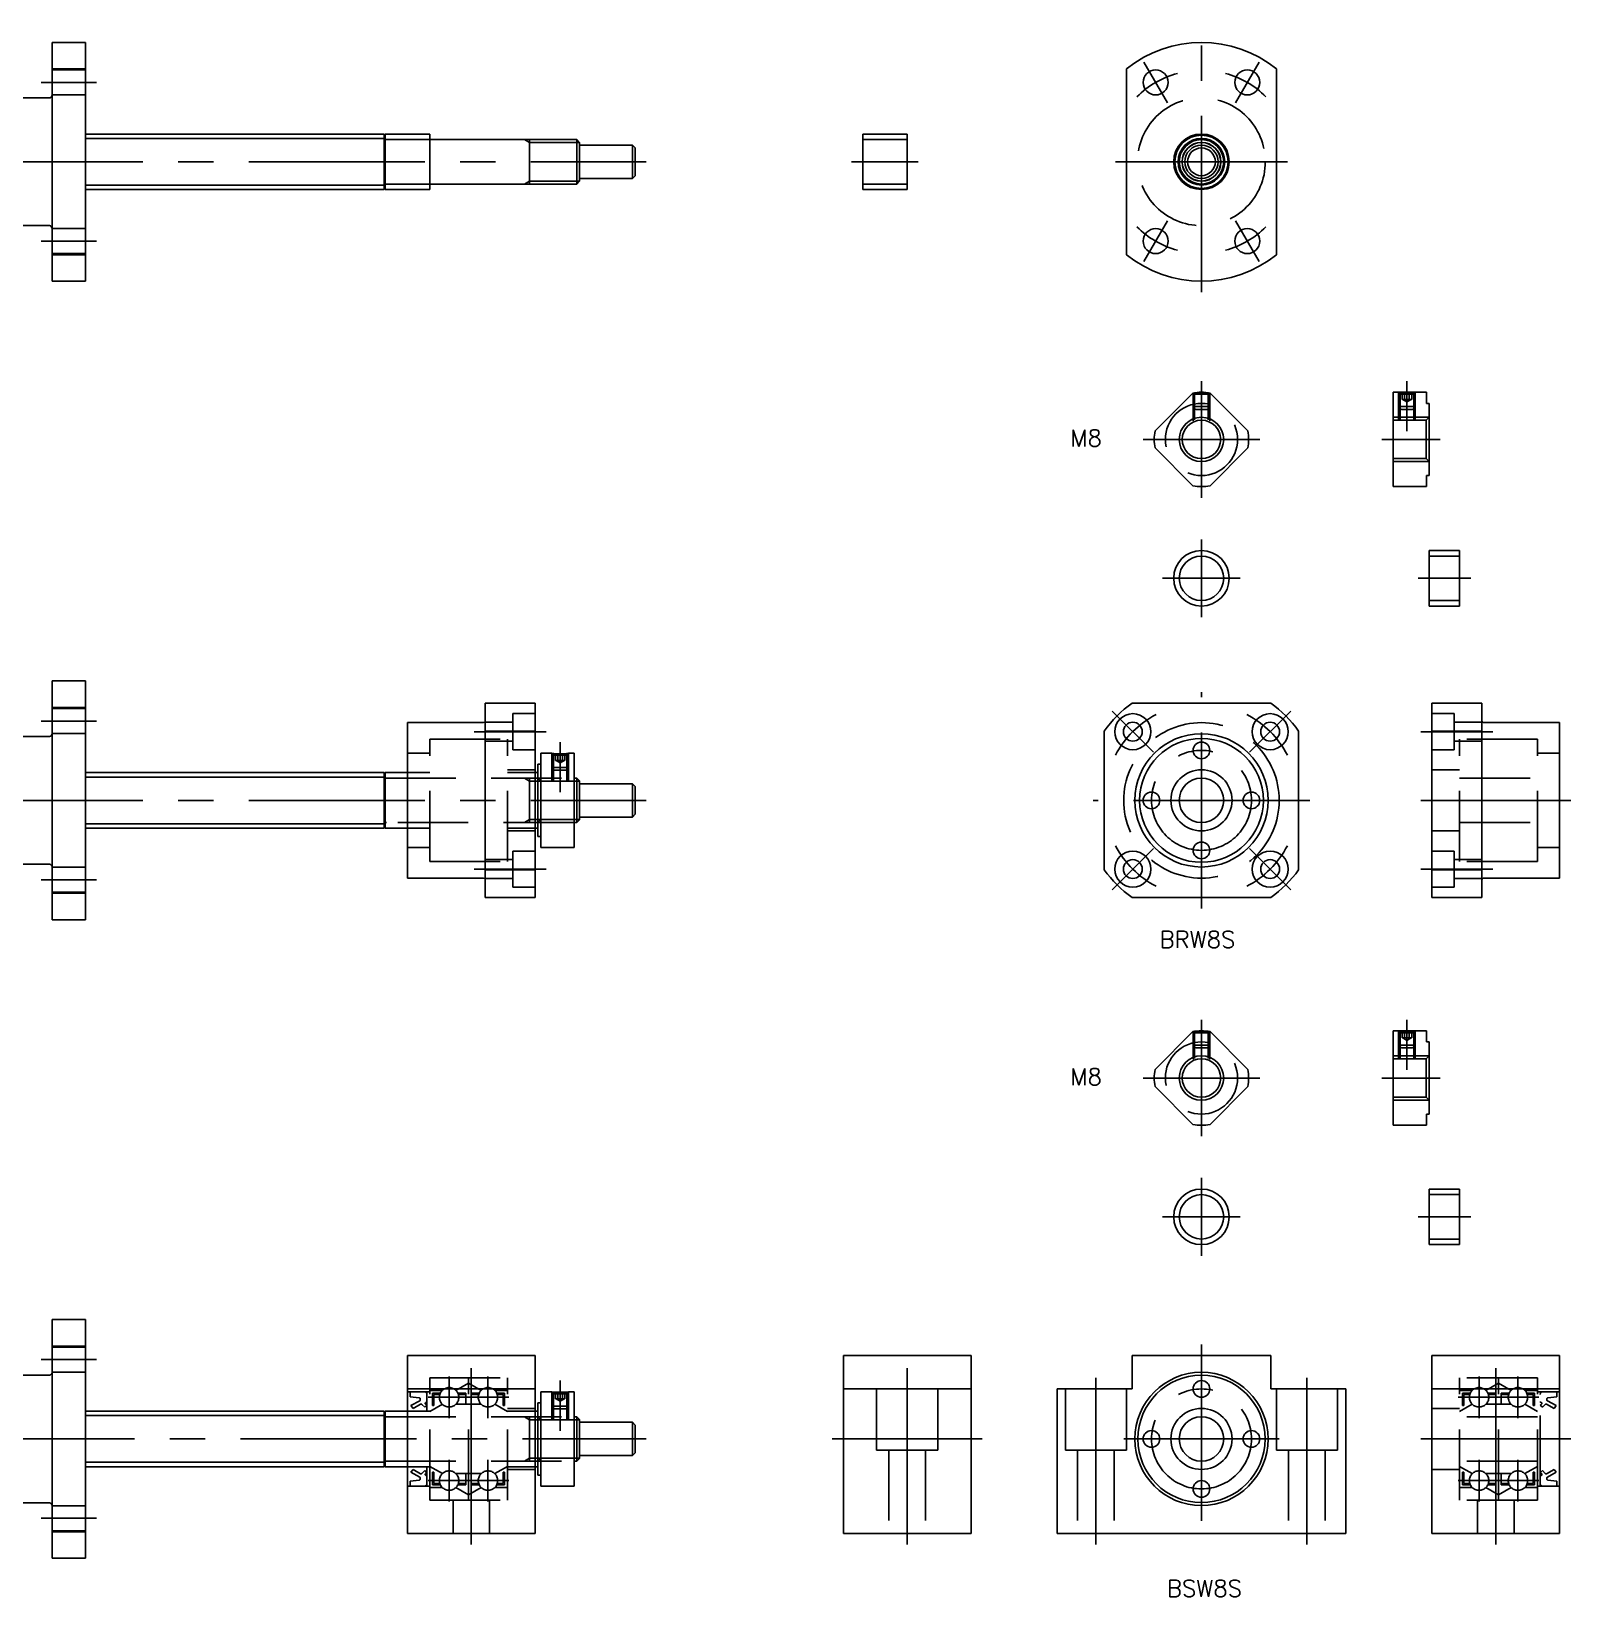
# Model space of a CAD drawing. Extents: x -75 to 478, y -50 to 253.
# Drawn here: x 201.3 to 478.5, y -28.4 to 253.5 of the extents above; entities that cross this region are included whole.
import ezdxf

# ---------------------------------------------------------------- set-up
doc = ezdxf.new("R2010")
doc.units = 0
for name, pattern in [('CENTER', [50.8, 31.75, -6.35, 6.35, -6.35]), ('DASHED', [19.05, 12.7, -6.35]), ('PHANTOM', [63.5, 31.75, -6.35, 6.35, -6.35, 6.35, -6.35])]:
    doc.linetypes.add(name, pattern=pattern)
doc.layers.get('0').update_dxf_attribs({"linetype": 'CONTINUOUS'})
doc.layers.add('CENTER', color=1, linetype='CENTER')
doc.styles.get("Standard").update_dxf_attribs({"font": 'txt.shx', "height": 3, "bigfont": 'bigfont.shx'})

msp = doc.modelspace()

# ---------------------------------------------------------------- linework, layer by layer
at = {"color": 7, "linetype": 'CONTINUOUS'}
for p, q in [((211, 251.5), (205, 251.5)), ((205, 251.5), (205, 208.5)), ((211, 251.5), (211, 208.5)), ((205, 246.73), (211, 246.73)), ((398.5, 246.73), (398.5, 213.27)), ((425.5, 246.73), (425.5, 213.27)), ((183.5, 241.5), (204.5, 241.5)), ((211, 235), (264.8, 235)), ((264.8, 235), (264.8, 225)), ((264.8, 235), (265, 234.8)), ((265, 234.8), (265, 225.2)), ((265.2, 234), (299.5, 234)), ((291, 234), (291, 226)), ((299.5, 234), (299.5, 226)), ((299.5, 234), (300, 233.5)), ((351, 235), (351, 225)), ((351, 235), (359, 235)), ((359, 235), (359, 225)), ((300, 233.5), (300, 226.5)), ((300, 233), (309.5, 233)), ((309.5, 233), (309.5, 227)), ((310, 232.5), (309.5, 233)), ((310, 232.5), (310, 227.5)), ((265.2, 226), (299.5, 226)), ((300, 226.5), (299.5, 226)), ((300, 227), (309.5, 227)), ((309.5, 227), (310, 227.5)), ((211, 225), (264.8, 225)), ((264.8, 225), (265, 225.2)), ((359, 225), (351, 225)), ((183.5, 218.5), (204.5, 218.5)), ((211, 213.27), (205, 213.27)), ((211, 208.5), (205, 208.5)), ((410.46, 188.36), (403.64, 181.54)), ((413.54, 188.36), (420.36, 181.54)), ((446.5, 188.5), (446.5, 171.5)), ((452.5, 188.5), (446.5, 188.5)), ((447.77, 188.41), (447.5, 188.14)), ((450.5, 188.14), (447.5, 188.14)), ((447.5, 188.14), (447.5, 185.91)), ((447.77, 188.5), (447.77, 188.41)), ((447.77, 188.41), (450.23, 188.41)), ((450.23, 188.5), (450.23, 188.41)), ((450.23, 188.41), (450.5, 188.14)), ((450.5, 188.14), (450.5, 185.91)), ((452.5, 188.5), (452.5, 186.5)), ((453, 186.5), (452.5, 186.5)), ((453, 186.5), (453, 173.5)), ((452.46, 183.46), (446.5, 183.46)), ((448, 185.41), (447.5, 185.91)), ((450.5, 185.91), (447.5, 185.91)), ((447.77, 185.64), (447.77, 183.46)), ((448, 185.41), (450, 185.41)), ((450, 185.41), (450.5, 185.91)), ((450.23, 185.64), (450.23, 183.46)), ((453, 184), (452.46, 183.46)), ((452.46, 183.46), (452.46, 176.54)), ((403.64, 178.46), (410.46, 171.64)), ((420.36, 178.46), (413.54, 171.64)), ((452.46, 176.54), (446.5, 176.54)), ((453, 176), (452.46, 176.54)), ((453, 173.5), (452.5, 173.5)), ((452.5, 173.5), (452.5, 171.5)), ((452.5, 171.5), (446.5, 171.5)), ((453, 160), (453, 150)), ((453, 160), (458.5, 160)), ((458.5, 160), (458.5, 150)), ((453, 150), (458.5, 150)), ((211, 136.5), (205, 136.5)), ((205, 136.5), (205, 93.5)), ((211, 136.5), (211, 93.5)), ((283, 132.5), (283, 97.5)), ((292, 132.5), (283, 132.5)), ((292, 132.5), (292, 97.5)), ((424.49, 132.5), (399.51, 132.5)), ((453.5, 132.5), (462.5, 132.5)), ((453.5, 132.5), (453.5, 97.5)), ((462.5, 132.5), (462.5, 97.5)), ((205, 131.73), (211, 131.73)), ((269, 101), (269, 129)), ((269, 129), (282.7, 129)), ((283, 127.49), (292, 127.49)), ((394.5, 102.51), (394.5, 127.49)), ((429.5, 102.51), (429.5, 127.49)), ((462.5, 127.49), (453.5, 127.49)), ((476.5, 129), (462.8, 129)), ((476.5, 101), (476.5, 129)), ((183.5, 126.5), (204.5, 126.5)), ((292.5, 121.5), (292.5, 108.5)), ((292.5, 121.5), (293, 121.5)), ((293, 123.5), (293, 106.5)), ((293, 123.5), (295, 123.5)), ((297.36, 123.41), (295.64, 123.41)), ((298, 123.5), (299, 123.5)), ((299, 123.5), (299, 106.5)), ((211, 120), (264.8, 120)), ((264.8, 120), (265, 119.8)), ((264.8, 120), (264.8, 110)), ((265, 120), (265, 110)), ((265, 120), (269, 120)), ((292.5, 120), (292, 120)), ((299, 119), (299.5, 119)), ((299.5, 119), (299.5, 111)), ((299.5, 119), (300, 118.5)), ((300, 118.5), (300, 111.5)), ((300, 118), (309.5, 118)), ((309.5, 118), (309.5, 112)), ((310, 117.5), (309.5, 118)), ((310, 117.5), (310, 112.5)), ((211, 110), (264.8, 110)), ((264.8, 110), (265, 110.2)), ((269, 110), (265, 110)), ((292.5, 110), (292, 110)), ((299, 111), (299.5, 111)), ((300, 111.5), (299.5, 111)), ((300, 112), (309.5, 112)), ((309.5, 112), (310, 112.5)), ((292.5, 108.5), (293, 108.5)), ((293, 106.5), (299, 106.5)), ((183.5, 103.5), (204.5, 103.5)), ((292, 102.51), (283, 102.51)), ((453.5, 102.51), (462.5, 102.51)), ((269, 101), (282.7, 101)), ((476.5, 101), (462.8, 101)), ((211, 98.27), (205, 98.27)), ((283, 97.5), (292, 97.5)), ((399.51, 97.5), (424.49, 97.5)), ((462.5, 97.5), (453.5, 97.5)), ((211, 93.5), (205, 93.5)), ((410.46, 73.36), (403.64, 66.54)), ((413.54, 73.36), (420.36, 66.54)), ((446.5, 73.5), (446.5, 56.5)), ((452.5, 73.5), (446.5, 73.5)), ((447.77, 73.41), (447.5, 73.14)), ((447.77, 73.5), (447.77, 73.41)), ((447.77, 73.41), (450.23, 73.41)), ((450.23, 73.5), (450.23, 73.41)), ((450.23, 73.41), (450.5, 73.14)), ((452.5, 73.5), (452.5, 71.5)), ((447.5, 73.14), (447.5, 70.91)), ((450.5, 73.14), (447.5, 73.14)), ((448, 70.41), (447.5, 70.91)), ((450.5, 70.91), (447.5, 70.91)), ((447.77, 70.64), (447.77, 68.46)), ((450, 70.41), (450.5, 70.91)), ((450.23, 70.64), (450.23, 68.46)), ((450.5, 73.14), (450.5, 70.91)), ((453, 71.5), (452.5, 71.5)), ((453, 71.5), (453, 58.5)), ((452.46, 68.46), (446.5, 68.46)), ((448, 70.41), (450, 70.41)), ((453, 69), (452.46, 68.46)), ((452.46, 68.46), (452.46, 61.54)), ((403.64, 63.46), (410.46, 56.64)), ((420.36, 63.46), (413.54, 56.64)), ((452.46, 61.54), (446.5, 61.54)), ((453, 61), (452.46, 61.54)), ((452.5, 56.5), (446.5, 56.5)), ((452.5, 58.5), (452.5, 56.5)), ((453, 58.5), (452.5, 58.5)), ((453, 45), (453, 35)), ((453, 45), (458.5, 45)), ((458.5, 45), (458.5, 35)), ((453, 35), (458.5, 35)), ((211, 21.5), (205, 21.5)), ((205, 21.5), (205, -21.5)), ((211, 21.5), (211, -21.5)), ((205, 16.73), (211, 16.73)), ((269, 15), (269, -17)), ((292, 15), (269, 15)), ((292, -17), (292, 15)), ((347.5, 15), (347.5, -17)), ((370.5, 15), (347.5, 15)), ((370.5, -17), (370.5, 15)), ((399.5, 15), (424.5, 15)), ((399.5, 15), (399.5, 9)), ((424.5, 15), (424.5, 9)), ((453.5, 15), (476.5, 15)), ((453.5, -17), (453.5, 15)), ((476.5, 15), (476.5, -17)), ((183.5, 11.5), (204.5, 11.5)), ((292, 9), (269, 9)), ((293, 8.5), (293, -8.5)), ((293, 8.5), (295, 8.5)), ((298, 8.5), (299, 8.5)), ((299, 8.5), (299, -8.5)), ((370.5, 9), (347.5, 9)), ((386, 9), (399.5, 9)), ((386, -17), (386, 9)), ((424.5, 9), (438, 9)), ((438, 9), (438, -17)), ((453.5, 9), (476.5, 9)), ((292.5, 6.5), (292.5, -6.5)), ((292.5, 6.5), (293, 6.5)), ((297.36, 8.41), (295.64, 8.41)), ((211, 5), (264.8, 5)), ((264.8, 5), (264.8, -5)), ((264.8, 5), (265, 4.8)), ((265, 5), (265, -5)), ((265, 5), (269, 5)), ((292.5, 5), (292, 5)), ((299, 4), (299.5, 4)), ((299.5, 4), (299.5, -4)), ((299.5, 4), (300, 3.5)), ((300, 3.5), (300, -3.5)), ((300, 3), (309.5, 3)), ((309.5, 3), (309.5, -3)), ((310, 2.5), (309.5, 3)), ((310, 2.5), (310, -2.5)), ((309.5, -3), (310, -2.5)), ((211, -5), (264.8, -5)), ((264.8, -5), (265, -4.8)), ((269, -5), (265, -5)), ((292.5, -5), (292, -5)), ((299, -4), (299.5, -4)), ((300, -3.5), (299.5, -4)), ((300, -3), (309.5, -3)), ((292.5, -6.5), (293, -6.5)), ((293, -8.5), (299, -8.5)), ((183.5, -11.5), (204.5, -11.5)), ((211, -16.73), (205, -16.73)), ((292, -17), (269, -17)), ((370.5, -17), (347.5, -17)), ((386, -17), (438, -17)), ((453.5, -17), (476.5, -17)), ((211, -21.5), (205, -21.5))]:
    msp.add_line(p, q, dxfattribs=at)
at = {"color": 3, "linetype": 'DASHED'}
for p, q in [((211, 246.54), (205, 246.54)), ((211, 242.04), (205, 242.04)), ((351, 234), (359, 234)), ((359, 226), (351, 226)), ((205, 217.96), (211, 217.96)), ((205, 213.46), (211, 213.46)), ((410.77, 188.41), (410.5, 188.14)), ((410.5, 188.37), (410.5, 183.37)), ((413.5, 188.14), (410.5, 188.14)), ((410.77, 188.41), (413.23, 188.41)), ((410.77, 188.41), (410.77, 183.54)), ((413.23, 188.41), (413.5, 188.14)), ((413.23, 188.41), (413.23, 183.54)), ((413.5, 188.37), (413.5, 183.37)), ((448.13, 188.41), (448.13, 187.21)), ((449.87, 187.21), (448.13, 187.21)), ((448.25, 187.21), (449, 186.78)), ((448.57, 188.41), (448.57, 187.21)), ((449.75, 187.21), (449, 186.78)), ((449.43, 188.41), (449.43, 187.21)), ((449.87, 188.41), (449.87, 187.21)), ((411, 185.41), (410.5, 185.91)), ((413.5, 185.91), (410.5, 185.91)), ((411, 185.41), (413, 185.41)), ((413, 185.41), (413.5, 185.91)), ((453, 159), (458.5, 159)), ((453, 151), (458.5, 151)), ((211, 131.54), (205, 131.54)), ((288, 130.62), (288, 124.12)), ((292, 130.62), (288, 130.62)), ((453.5, 130.62), (457.5, 130.62)), ((457.5, 130.62), (457.5, 124.12)), ((211, 127.04), (205, 127.04)), ((288, 129.07), (283, 129.07)), ((457.5, 129.07), (462.5, 129.07)), ((273, 104), (273, 126)), ((273, 126), (287, 126)), ((288, 125.67), (283, 125.67)), ((287, 104), (287, 126)), ((292, 124.12), (288, 124.12)), ((453.5, 124.12), (457.5, 124.12)), ((457.5, 125.67), (462.5, 125.67)), ((472.5, 126), (458.5, 126)), ((458.5, 104), (458.5, 126)), ((472.5, 104), (472.5, 126)), ((273, 123.5), (269, 123.5)), ((295, 123.5), (295, 118.46)), ((295.27, 123.41), (295, 123.14)), ((295, 123.14), (298, 123.14)), ((295.27, 123.46), (295.27, 118.46)), ((295.64, 123.41), (295.27, 123.41)), ((295.63, 123.41), (295.63, 122.21)), ((295.63, 122.21), (297.37, 122.21)), ((295.75, 122.21), (296.5, 121.78)), ((296.07, 123.41), (296.07, 122.21)), ((297.25, 122.21), (296.5, 121.78)), ((296.93, 123.41), (296.93, 122.21)), ((297.73, 123.41), (297.36, 123.41)), ((297.37, 123.41), (297.37, 122.21)), ((297.73, 123.46), (297.73, 118.46)), ((297.73, 123.41), (298, 123.14)), ((298, 123.5), (298, 118.46)), ((472.5, 123.5), (476.5, 123.5)), ((265, 119), (299, 119)), ((269, 120), (273, 120)), ((292, 120.5), (287, 120.5)), ((292, 120), (287, 120)), ((291, 118.46), (290.06, 119)), ((291, 119), (291, 111)), ((291, 118.46), (299, 118.46)), ((292.5, 119), (293.04, 118.46)), ((293.04, 118.46), (293.04, 111.54)), ((295, 120.91), (298, 120.91)), ((295.5, 120.41), (295, 120.91)), ((297.5, 120.41), (295.5, 120.41)), ((297.5, 120.41), (298, 120.91)), ((453.5, 120.5), (458.5, 120.5)), ((458.5, 119), (472.5, 119)), ((299, 111), (265, 111)), ((273, 110), (269, 110)), ((292, 110), (287, 110)), ((291, 111.54), (290.06, 111)), ((291, 111.54), (299, 111.54)), ((292.5, 111), (293.04, 111.54)), ((458.5, 111), (472.5, 111)), ((287, 109.5), (292, 109.5)), ((458.5, 109.5), (453.5, 109.5)), ((269, 106.5), (273, 106.5)), ((288, 104.33), (283, 104.33)), ((288, 99.38), (288, 105.88)), ((292, 105.88), (288, 105.88)), ((453.5, 105.88), (457.5, 105.88)), ((457.5, 99.38), (457.5, 105.88)), ((457.5, 104.33), (462.5, 104.33)), ((476.5, 106.5), (472.5, 106.5)), ((205, 102.96), (211, 102.96)), ((273, 104), (287, 104)), ((472.5, 104), (458.5, 104)), ((288, 100.93), (283, 100.93)), ((292, 99.38), (288, 99.38)), ((453.5, 99.38), (457.5, 99.38)), ((457.5, 100.93), (462.5, 100.93)), ((205, 98.46), (211, 98.46)), ((410.77, 73.41), (410.5, 73.14)), ((410.5, 73.37), (410.5, 68.37)), ((410.77, 73.41), (410.77, 68.54)), ((410.77, 73.41), (413.23, 73.41)), ((413.23, 73.41), (413.23, 68.54)), ((413.23, 73.41), (413.5, 73.14)), ((413.5, 73.37), (413.5, 68.37)), ((448.13, 73.41), (448.13, 72.21)), ((448.57, 73.41), (448.57, 72.21)), ((449.43, 73.41), (449.43, 72.21)), ((449.87, 73.41), (449.87, 72.21)), ((413.5, 73.14), (410.5, 73.14)), ((411, 70.41), (410.5, 70.91)), ((413.5, 70.91), (410.5, 70.91)), ((413, 70.41), (413.5, 70.91)), ((449.87, 72.21), (448.13, 72.21)), ((448.25, 72.21), (449, 71.78)), ((449.75, 72.21), (449, 71.78)), ((411, 70.41), (413, 70.41)), ((453, 44), (458.5, 44)), ((453, 36), (458.5, 36)), ((211, 16.54), (205, 16.54)), ((211, 12.04), (205, 12.04)), ((269, 8.5), (273, 8.5)), ((269.5, 8.5), (269.5, 7.6)), ((272.5, 5), (272.5, 8.5)), ((273, -11), (273, 11)), ((273, 11), (287, 11)), ((275.28, 8.75), (273, 8.75)), ((280, 10.06), (277.72, 8.75)), ((280, -11), (280, 11)), ((280, 10.06), (282.28, 8.75)), ((284.72, 8.75), (287, 8.75)), ((287, -11), (287, 11)), ((295, 8.5), (295, 3.46)), ((298, 8.5), (298, 3.46)), ((353.5, -2), (353.5, 9)), ((364.5, -2), (364.5, 9)), ((387.5, -2), (387.5, 9)), ((398.5, -2), (398.5, 9)), ((425.5, -2), (425.5, 9)), ((436.5, -2), (436.5, 9)), ((472.5, 11), (458.5, 11)), ((458.5, -11), (458.5, 11)), ((460.78, 8.75), (458.5, 8.75)), ((465.5, 10.06), (463.22, 8.75)), ((465.5, -11), (465.5, 11)), ((465.5, 10.06), (467.78, 8.75)), ((470.22, 8.75), (472.5, 8.75)), ((472.5, -11), (472.5, 11)), ((476.5, 8.5), (472.5, 8.5)), ((473, -8.5), (473, 8.5)), ((476, 8.5), (476, 7.6)), ((271.12, 7.4), (269.5, 7.6)), ((271.2, 6.87), (269.6, 6)), ((270, 5.5), (269.6, 6)), ((270, 5.5), (271.33, 6.27)), ((271.3, 7.2), (271.3, 7.05)), ((271.57, 6.23), (272.1, 5.7)), ((272.5, 6.1), (272.1, 5.7)), ((272.29, 6.23), (272.5, 6.1)), ((272.4, 6.6), (272.4, 6.6)), ((273, 4.94), (275.28, 6.25)), ((273.5, 6), (273.5, 8.25)), ((273.5, 8.25), (274.92, 8.25)), ((273.5, 6), (273.75, 6)), ((273.75, 8), (274.82, 8)), ((273.75, 6), (273.75, 8)), ((277.72, 6.25), (280, 6.25)), ((279.5, 8.25), (278.08, 8.25)), ((279.5, 8), (278.18, 8)), ((279.5, 6.25), (279.5, 8.25)), ((282.28, 6.25), (280, 6.25)), ((280.5, 8.25), (281.92, 8.25)), ((280.5, 6.25), (280.5, 8.25)), ((280.5, 8), (281.82, 8)), ((287, 4.94), (284.72, 6.25)), ((286.5, 8.25), (285.08, 8.25)), ((286.25, 8), (285.18, 8)), ((286.25, 6), (286.25, 8)), ((286.5, 6), (286.25, 6)), ((286.5, 6), (286.5, 8.25)), ((295.27, 8.41), (295, 8.14)), ((295, 8.14), (298, 8.14)), ((295, 5.91), (298, 5.91)), ((295.5, 5.41), (295, 5.91)), ((295.27, 8.46), (295.27, 3.46)), ((295.64, 8.41), (295.27, 8.41)), ((295.63, 8.41), (295.63, 7.21)), ((295.63, 7.21), (297.37, 7.21)), ((295.75, 7.21), (296.5, 6.78)), ((296.07, 8.41), (296.07, 7.21)), ((297.25, 7.21), (296.5, 6.78)), ((296.93, 8.41), (296.93, 7.21)), ((297.73, 8.41), (297.36, 8.41)), ((297.37, 8.41), (297.37, 7.21)), ((297.5, 5.41), (298, 5.91)), ((297.73, 8.46), (297.73, 3.46)), ((297.73, 8.41), (298, 8.14)), ((458.5, 4.94), (460.78, 6.25)), ((459, 8.25), (460.42, 8.25)), ((459, 6), (459, 8.25)), ((459, 6), (459.25, 6)), ((459.25, 8), (460.32, 8)), ((459.25, 6), (459.25, 8)), ((463.22, 6.25), (465.5, 6.25)), ((465, 8.25), (463.58, 8.25)), ((465, 8), (463.68, 8)), ((465, 6.25), (465, 8.25)), ((467.78, 6.25), (465.5, 6.25)), ((466, 8.25), (467.42, 8.25)), ((466, 6.25), (466, 8.25)), ((466, 8), (467.32, 8)), ((472.5, 4.94), (470.22, 6.25)), ((472, 8.25), (470.58, 8.25)), ((471.75, 8), (470.68, 8)), ((471.75, 6), (471.75, 8)), ((472, 6), (471.75, 6)), ((472, 6), (472, 8.25)), ((473.21, 6.23), (473, 6.1)), ((473, 6.1), (473.4, 5.7)), ((473.1, 6.6), (473.1, 6.6)), ((473.93, 6.23), (473.4, 5.7)), ((475.5, 5.5), (474.17, 6.27)), ((474.2, 7.2), (474.2, 7.05)), ((474.3, 6.87), (475.9, 6)), ((474.38, 7.4), (476, 7.6)), ((475.5, 5.5), (475.9, 6)), ((265, 4), (299, 4)), ((269, 5), (273, 5)), ((292, 5.5), (287, 5.5)), ((292, 5), (287, 5)), ((291, 3.46), (290.06, 4)), ((291, 4), (291, -4)), ((291, 3.46), (299, 3.46)), ((292.5, 4), (293.04, 3.46)), ((293.04, 3.46), (293.04, -3.46)), ((297.5, 5.41), (295.5, 5.41)), ((453.5, 5.5), (458.5, 5.5)), ((472.5, 4), (458.5, 4)), ((353.5, -2), (364.5, -2)), ((355.7, -2), (355.7, -17)), ((362.3, -2), (362.3, -17)), ((387.5, -2), (398.5, -2)), ((389.7, -2), (389.7, -17)), ((396.3, -2), (396.3, -17)), ((436.5, -2), (425.5, -2)), ((427.7, -2), (427.7, -17)), ((434.3, -2), (434.3, -17)), ((265, -4), (299, -4)), ((273, -5), (269, -5)), ((270, -5.5), (269.6, -6)), ((270, -5.5), (271.33, -6.27)), ((272.5, -8.5), (272.5, -5)), ((273, -4.94), (275.28, -6.25)), ((287, -4.94), (284.72, -6.25)), ((292, -5), (287, -5)), ((292, -5.5), (287, -5.5)), ((291, -3.46), (290.06, -4)), ((291, -3.46), (299, -3.46)), ((292.5, -4), (293.04, -3.46)), ((453.5, -5.5), (458.5, -5.5)), ((472.5, -4), (458.5, -4)), ((458.5, -4.94), (460.78, -6.25)), ((472.5, -4.94), (470.22, -6.25)), ((475.5, -5.5), (474.17, -6.27)), ((475.5, -5.5), (475.9, -6)), ((271.12, -7.4), (269.5, -7.6)), ((269.5, -8.5), (269.5, -7.6)), ((271.2, -6.87), (269.6, -6)), ((271.3, -7.2), (271.3, -7.05)), ((271.57, -6.23), (272.1, -5.7)), ((272.5, -6.1), (272.1, -5.7)), ((272.29, -6.23), (272.5, -6.1)), ((272.4, -6.6), (272.4, -6.6)), ((273.5, -6), (273.5, -8.25)), ((273.5, -6), (273.75, -6)), ((273.5, -8.25), (274.92, -8.25)), ((273.75, -6), (273.75, -8)), ((273.75, -8), (274.82, -8)), ((277.72, -6.25), (280, -6.25)), ((279.5, -8.25), (278.08, -8.25)), ((279.5, -8), (278.18, -8)), ((279.5, -6.25), (279.5, -8.25)), ((282.28, -6.25), (280, -6.25)), ((280.5, -6.25), (280.5, -8.25)), ((280.5, -8), (281.82, -8)), ((280.5, -8.25), (281.92, -8.25)), ((286.5, -8.25), (285.08, -8.25)), ((286.25, -8), (285.18, -8)), ((286.25, -6), (286.25, -8)), ((286.5, -6), (286.25, -6)), ((286.5, -6), (286.5, -8.25)), ((459, -6), (459, -8.25)), ((459, -6), (459.25, -6)), ((459, -8.25), (460.42, -8.25)), ((459.25, -6), (459.25, -8)), ((459.25, -8), (460.32, -8)), ((463.22, -6.25), (465.5, -6.25)), ((465, -8.25), (463.58, -8.25)), ((465, -8), (463.68, -8)), ((465, -6.25), (465, -8.25)), ((467.78, -6.25), (465.5, -6.25)), ((466, -6.25), (466, -8.25)), ((466, -8), (467.32, -8)), ((466, -8.25), (467.42, -8.25)), ((472, -8.25), (470.58, -8.25)), ((471.75, -8), (470.68, -8)), ((471.75, -6), (471.75, -8)), ((472, -6), (471.75, -6)), ((472, -6), (472, -8.25)), ((473, -6.1), (473.4, -5.7)), ((473.21, -6.23), (473, -6.1)), ((473.1, -6.6), (473.1, -6.6)), ((473.93, -6.23), (473.4, -5.7)), ((474.2, -7.2), (474.2, -7.05)), ((474.3, -6.87), (475.9, -6)), ((474.38, -7.4), (476, -7.6)), ((476, -8.5), (476, -7.6)), ((269, -8.5), (273, -8.5)), ((275.28, -8.75), (273, -8.75)), ((273, -11), (287, -11)), ((277.2, -11), (277.2, -17)), ((280, -10.06), (277.72, -8.75)), ((280, -10.06), (282.28, -8.75)), ((283.8, -11), (283.8, -17)), ((284.72, -8.75), (287, -8.75)), ((460.78, -8.75), (458.5, -8.75)), ((472.5, -11), (458.5, -11)), ((461.7, -11), (461.7, -17)), ((465.5, -10.06), (463.22, -8.75)), ((465.5, -10.06), (467.78, -8.75)), ((468.3, -11), (468.3, -17)), ((470.22, -8.75), (472.5, -8.75)), ((476.5, -8.5), (472.5, -8.5)), ((205, -12.04), (211, -12.04)), ((205, -16.54), (211, -16.54))]:
    msp.add_line(p, q, dxfattribs=at)
at = {"color": 3, "linetype": 'CONTINUOUS'}
for p, q in [((211, 234.2), (265, 234.2)), ((291, 233.46), (290.06, 234)), ((291, 233.46), (300, 233.46)), ((211, 225.8), (265, 225.8)), ((291, 226.54), (290.06, 226)), ((291, 226.54), (300, 226.54)), ((447.5, 188.5), (447.5, 188.14)), ((447.77, 188.41), (447.77, 185.64)), ((450.23, 188.41), (450.23, 185.64)), ((450.5, 188.5), (450.5, 188.14)), ((446.5, 184), (453, 184)), ((447.5, 185.91), (447.5, 183.46)), ((450.5, 185.91), (450.5, 183.46)), ((446.5, 176), (453, 176)), ((211, 119.2), (265, 119.2)), ((299, 118.46), (300, 118.46)), ((211, 110.8), (265, 110.8)), ((299, 111.54), (300, 111.54)), ((447.5, 73.5), (447.5, 73.14)), ((447.77, 73.41), (447.77, 70.64)), ((450.23, 73.41), (450.23, 70.64)), ((450.5, 73.5), (450.5, 73.14)), ((447.5, 70.91), (447.5, 68.46)), ((450.5, 70.91), (450.5, 68.46)), ((446.5, 69), (453, 69)), ((446.5, 61), (453, 61)), ((211, 4.2), (265, 4.2)), ((299, 3.46), (300, 3.46)), ((211, -4.2), (265, -4.2)), ((299, -3.46), (300, -3.46))]:
    msp.add_line(p, q, dxfattribs=at)
at = {"color": 3, "linetype": 'PHANTOM'}
for p, q in [((265, 235), (265, 225)), ((265, 235), (273, 235)), ((273, 235), (273, 225)), ((265, 225), (273, 225))]:
    msp.add_line(p, q, dxfattribs=at)
at = {"color": 7, "linetype": 'CONTINUOUS'}
for centre, radius in [((403.75, 244.29), 2.25), ((420.25, 244.29), 2.25), ((412, 230), 5), ((412, 230), 4.8), ((412, 230), 4), ((412, 230), 3.5), ((412, 230), 3), ((412, 230), 2.5), ((403.75, 215.71), 2.25), ((420.25, 215.71), 2.25), ((412, 180), 3.46), ((412, 155), 5), ((412, 155), 4), ((399.63, 127.37), 3.25), ((424.37, 127.37), 3.25), ((399.63, 127.37), 1.7), ((412, 115), 12), ((424.37, 127.37), 1.7), ((412, 124), 1.5), ((412, 115), 5.5), ((412, 115), 4), ((403, 115), 1.5), ((421, 115), 1.5), ((412, 106), 1.5), ((399.63, 102.63), 3.25), ((399.63, 102.63), 1.7), ((424.37, 102.63), 3.25), ((424.37, 102.63), 1.7), ((412, 65), 3.46), ((412, 40), 5), ((412, 40), 4), ((412, 0), 11.46), ((412, 9), 1.5), ((412, 0), 5.5), ((412, 0), 4), ((403, 0), 1.5), ((421, 0), 1.5), ((412, -9), 1.5)]:
    msp.add_circle(centre, radius, dxfattribs=at)
at = {"color": 3, "linetype": 'DASHED'}
for centre, radius in [((412, 230), 11.5), ((412, 180), 6.5), ((412, 115), 14), ((412, 65), 6.5), ((276.5, 7.5), 1.75), ((283.5, 7.5), 1.75), ((462, 7.5), 1.75), ((469, 7.5), 1.75), ((276.5, -7.5), 1.75), ((283.5, -7.5), 1.75), ((462, -7.5), 1.75), ((469, -7.5), 1.75)]:
    msp.add_circle(centre, radius, dxfattribs=at)
at = {"color": 3, "linetype": 'CONTINUOUS'}
for centre, radius in [((412, 230), 4.2), ((412, 230), 3.46), ((412, 180), 4), ((412, 115), 11.15), ((412, 65), 4), ((412, 0), 12)]:
    msp.add_circle(centre, radius, dxfattribs=at)
at = {"color": 7, "linetype": 'CONTINUOUS'}
for centre, radius, start, end in [((412, 230), 21.5, 51.1041, 128.8959), ((204.5, 242), 0.5, 270, 0), ((265.2, 234.2), 0.2, 180, 270), ((265.2, 225.8), 0.2, 90, 180), ((204.5, 218), 0.5, 0, 90), ((412, 230), 21.5, 231.1041, 308.8959), ((412, 180), 8.5, 79.5603, 100.4397), ((412, 180), 8.5, 169.5603, 190.4397), ((412, 180), 8.5, 349.5603, 10.4397), ((412, 180), 8.5, 259.5603, 280.4397), ((412, 115), 21.5, 125.516, 144.484), ((412, 115), 21.5, 35.516, 54.484), ((204.5, 127), 0.5, 270, 0), ((282.7, 129.3), 0.3, 270, 0), ((462.8, 129.3), 0.3, 180, 270), ((296.5, 131.87), 8.5, 259.8358, 280.1642), ((204.5, 103), 0.5, 0, 90), ((412, 115), 21.5, 215.516, 234.484), ((412, 115), 21.5, 305.516, 324.484), ((282.7, 100.7), 0.3, 0, 90), ((462.8, 100.7), 0.3, 90, 180), ((412, 65), 8.5, 79.5603, 100.4397), ((412, 65), 8.5, 169.5603, 190.4397), ((412, 65), 8.5, 349.5603, 10.4397), ((412, 65), 8.5, 259.5603, 280.4397), ((204.5, 12), 0.5, 270, 0), ((296.5, 16.87), 8.5, 259.8358, 280.1642), ((204.5, -12), 0.5, 0, 90)]:
    msp.add_arc(centre, radius, start, end, dxfattribs=at)
at = {"color": 3, "linetype": 'DASHED'}
for centre, radius, start, end in [((265.2, 119.2), 0.2, 180, 270), ((265.2, 110.8), 0.2, 90, 180), ((272, 8), 0.5, 0, 90), ((473.5, 8), 0.5, 90, 180), ((271.1, 7.2), 0.2, 0, 82.929), ((271.1, 7.05), 0.2, 298.721, 0), ((271.43, 6.09), 0.2, 45, 120), ((272.4, 6.4), 0.2, 90, 237.6665), ((272.4, 6.7), 0.1, 270, 360), ((473.1, 6.7), 0.1, 180, 270), ((473.1, 6.4), 0.2, 302.3335, 90), ((474.07, 6.09), 0.2, 60, 135), ((474.4, 7.2), 0.2, 97.071, 180), ((474.4, 7.05), 0.2, 180, 241.279), ((265.2, 4.2), 0.2, 180, 270), ((265.2, -4.2), 0.2, 90, 180), ((271.1, -7.2), 0.2, 277.071, 0), ((271.1, -7.05), 0.2, 0, 61.279), ((271.43, -6.09), 0.2, 240, 315), ((272, -8), 0.5, 270, 0), ((272, -8), 0.5, 270, 0), ((272.4, -6.4), 0.2, 122.3335, 270), ((272.4, -6.7), 0.1, 0, 90), ((473.1, -6.7), 0.1, 90, 180), ((473.5, -8), 0.5, 180, 270), ((473.5, -8), 0.5, 180, 270), ((473.1, -6.4), 0.2, 270, 57.6665), ((474.07, -6.09), 0.2, 225, 300), ((474.4, -7.05), 0.2, 118.721, 180), ((474.4, -7.2), 0.2, 180, 262.929)]:
    msp.add_arc(centre, radius, start, end, dxfattribs=at)
at = {"layer": 'CENTER', "color": 1, "linetype": 'CENTER'}
for p, q in [((412, 206.5), (412, 253.5)), ((405.87, 240.61), (401.62, 247.97)), ((422.37, 247.97), (418.12, 240.61)), ((213, 244.29), (203, 244.29)), ((88, 230), (312, 230)), ((349, 230), (361, 230)), ((427.5, 230), (396.5, 230)), ((405.87, 219.39), (401.62, 212.03)), ((418.12, 219.39), (422.37, 212.03)), ((213, 215.71), (203, 215.71)), ((412, 190.5), (412, 169.5)), ((449, 190.5), (449, 181.46)), ((401.5, 180), (422.5, 180)), ((455, 180), (444.5, 180)), ((412, 148), (412, 162)), ((419, 155), (405, 155)), ((451, 155), (460.5, 155)), ((412, 95.5), (412, 134.5)), ((403.34, 123.66), (395.91, 131.09)), ((420.66, 123.66), (428.09, 131.09)), ((213, 129.29), (203, 129.29)), ((281, 127.37), (294, 127.37)), ((464.5, 127.37), (451.5, 127.37)), ((296.5, 125.5), (296.5, 116.46)), ((88, 115), (312, 115)), ((431.5, 115), (392.5, 115)), ((478.5, 115), (451.5, 115)), ((403.34, 106.34), (395.91, 98.91)), ((420.66, 106.34), (428.09, 98.91)), ((281, 102.63), (294, 102.63)), ((464.5, 102.63), (451.5, 102.63)), ((213, 100.71), (203, 100.71)), ((412, 75.5), (412, 54.5)), ((449, 75.5), (449, 66.46)), ((401.5, 65), (422.5, 65)), ((455, 65), (444.5, 65)), ((412, 33), (412, 47)), ((419, 40), (405, 40)), ((451, 40), (460.5, 40)), ((280.5, -19), (280.5, 17)), ((359, -19), (359, 17)), ((412, 17), (412, -19)), ((465, -19), (465, 17)), ((213, 14.29), (203, 14.29)), ((276.5, 3.75), (276.5, 11.25)), ((283.5, 3.75), (283.5, 11.25)), ((296.5, 10.5), (296.5, 1.46)), ((393, 11), (393, -19)), ((431, 11), (431, -19)), ((462, 3.75), (462, 11.25)), ((469, 3.75), (469, 11.25)), ((272.75, 7.5), (287.25, 7.5)), ((472.75, 7.5), (458.25, 7.5)), ((86.5, 0), (312, 0)), ((345.5, 0), (372.5, 0)), ((426, 0), (398, 0)), ((478.5, 0), (451.5, 0)), ((276.5, -3.75), (276.5, -11.25)), ((283.5, -3.75), (283.5, -11.25)), ((462, -3.75), (462, -11.25)), ((469, -3.75), (469, -11.25)), ((272.75, -7.5), (287.25, -7.5)), ((472.75, -7.5), (458.25, -7.5)), ((213, -14.29), (203, -14.29))]:
    msp.add_line(p, q, dxfattribs=at)
for centre in [(412, 115), (412, 0)]:
    msp.add_circle(centre, 9, dxfattribs=at)
for centre, radius, start, end in [((412, 230), 16.5, 105.2359, 134.7641), ((412, 230), 16.5, 45.2359, 74.7641), ((412, 230), 16.5, 225.2359, 254.7641), ((412, 230), 16.5, 285.2359, 314.7641), ((412, 115), 17.5, 117.7959, 152.2041), ((412, 115), 17.5, 27.7959, 62.2041), ((412, 115), 17.5, 207.7959, 242.2041), ((412, 115), 17.5, 297.7959, 332.2041)]:
    msp.add_arc(centre, radius, start, end, dxfattribs=at)

# ---------------------------------------------------------------- texts
at = {"color": 7, "linetype": 'CONTINUOUS'}
for s, p in [('M8', (388.4, 178.74)), ('BRW8S', (404.47, 88.46)), ('M8', (388.4, 63.74)), ('BSW8S', (405.79, -28.41))]:
    msp.add_text(s, height=3, dxfattribs=at).set_placement(p)

doc.saveas('drawing.dxf')
